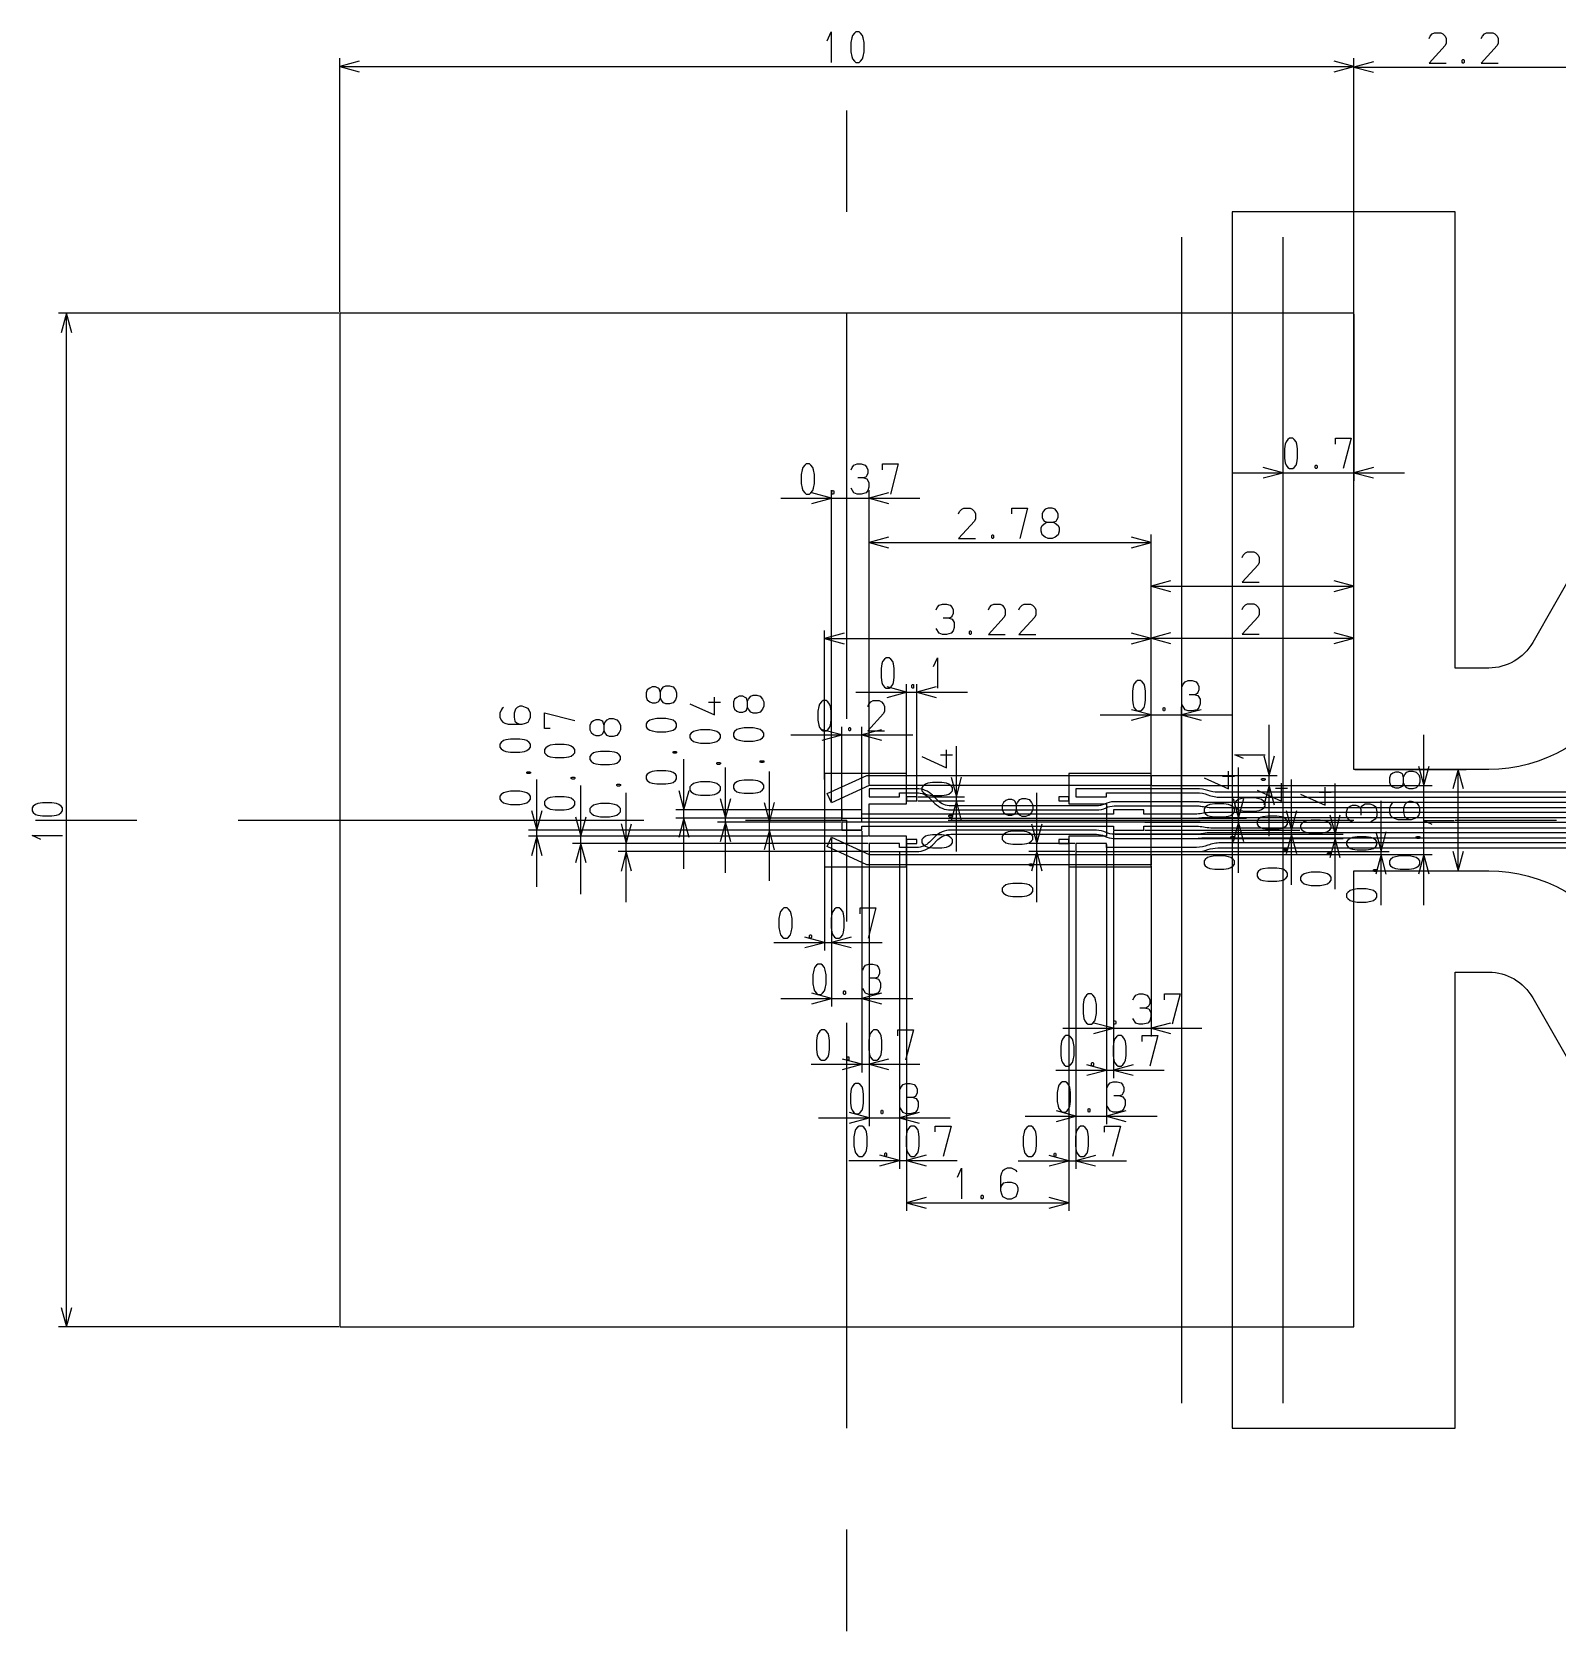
# Model space of a CAD drawing. Extents: x -8 to 21.6, y -8 to 7.8.
# Drawn here: x -8.03 to 7, y -8 to 7.77 of the extents above; entities that cross this region are included whole.
import ezdxf

# ---------------------------------------------------------------- set-up
doc = ezdxf.new("R2010")
doc.units = 0
for name, color, linetype in [('001COM_OUT', 7, 'CONTINUOUS'), ('005OUT_DIM', 7, 'CONTINUOUS'), ('007A_DIM', 7, 'CONTINUOUS'), ('010A_PT', 7, 'CONTINUOUS'), ('012A_SR', 7, 'CONTINUOUS'), ('014A_CL', 7, 'CONTINUOUS'), ('031B_STIF', 7, 'CONTINUOUS'), ('100DATUM_LINE', 7, 'CONTINUOUS')]:
    doc.layers.add(name, color=color, linetype=linetype)

msp = doc.modelspace()

# ---------------------------------------------------------------- linework, layer by layer
at = {"layer": '001COM_OUT'}
msp.add_lwpolyline([(-5, 5), (-5, -5), (5, -5), (5, -0.5), (6.33, -0.5, -0.269143), (7.632, -1.256), (8.2, -2.25), (17.9, -2.25, 0.414214), (18.2, -1.95), (18.2, 1.95, 0.414214), (17.9, 2.25), (8.2, 2.25), (7.632, 1.256, -0.269143), (6.33, 0.5), (5, 0.5), (5, 5), (-5, 5)], format="xyb", dxfattribs=at)
for points in [[(-0.192, 0.261), (0.198, 0.44), (3, 0.44), (3, 0.34), (0.22, 0.34), (-0.15, 0.17), (-0.192, 0.261)], [(-0.192, -0.261), (-0.15, -0.17), (0.22, -0.34), (3, -0.34), (3, -0.44), (0.198, -0.44), (-0.192, -0.261)]]:
    msp.add_lwpolyline(points, dxfattribs=at)
at = {"layer": '005OUT_DIM'}
for points in [[(-0.192, 7.689), (-0.153, 7.775), (-0.153, 7.475)], [(0.041, 7.67), (0.041, 7.58), (0.049, 7.533), (0.056, 7.51), (0.075, 7.487), (0.09, 7.475), (0.121, 7.475), (0.137, 7.487), (0.155, 7.51), (0.163, 7.533), (0.171, 7.58), (0.171, 7.67), (0.163, 7.716), (0.155, 7.74), (0.137, 7.763), (0.121, 7.775), (0.09, 7.775), (0.075, 7.763), (0.056, 7.74), (0.049, 7.716), (0.041, 7.67)], [(5.743, 7.71), (5.753, 7.733), (5.774, 7.757), (5.795, 7.768), (5.857, 7.768), (5.878, 7.757), (5.899, 7.733), (5.909, 7.71), (5.909, 7.663), (5.899, 7.64), (5.743, 7.468), (5.909, 7.468)], [(6.257, 7.71), (6.268, 7.733), (6.288, 7.757), (6.309, 7.768), (6.371, 7.768), (6.392, 7.757), (6.413, 7.733), (6.423, 7.71), (6.423, 7.663), (6.413, 7.64), (6.257, 7.468), (6.423, 7.468)], [(-5, 5.01), (-5, 7.515)], [(-4.807, 7.487), (-5, 7.435), (-4.807, 7.383)], [(-5, 7.435), (5, 7.435)], [(4.807, 7.383), (5, 7.435), (4.807, 7.487)], [(5, 5.01), (5, 7.515)], [(5, 0.51), (5, 7.508)], [(5.193, 7.48), (5, 7.428), (5.193, 7.377)], [(5, 7.428), (7.2, 7.428)], [(6.087, 7.476), (6.084, 7.468), (6.074, 7.468), (6.069, 7.476), (6.069, 7.496), (6.074, 7.503), (6.084, 7.503), (6.087, 7.496), (6.087, 7.476)], [(-5.01, 5), (-7.774, 5)], [(-7.642, 4.807), (-7.694, 5), (-7.746, 4.807)], [(-7.694, -5), (-7.694, 5)], [(-0.449, 3.41), (-0.449, 3.32), (-0.441, 3.273), (-0.433, 3.25), (-0.415, 3.227), (-0.399, 3.215), (-0.368, 3.215), (-0.353, 3.227), (-0.334, 3.25), (-0.327, 3.273), (-0.319, 3.32), (-0.319, 3.41), (-0.327, 3.456), (-0.334, 3.48), (-0.353, 3.503), (-0.368, 3.515), (-0.399, 3.515), (-0.415, 3.503), (-0.433, 3.48), (-0.441, 3.456), (-0.449, 3.41)], [(0.042, 3.456), (0.053, 3.48), (0.071, 3.503), (0.102, 3.515), (0.141, 3.515), (0.18, 3.503), (0.198, 3.48), (0.208, 3.456), (0.208, 3.421), (0.198, 3.398), (0.19, 3.386), (0.169, 3.375), (0.11, 3.375)], [(0.353, 3.456), (0.353, 3.515), (0.508, 3.515), (0.43, 3.215)], [(0.169, 3.375), (0.198, 3.367), (0.219, 3.332), (0.219, 3.285), (0.208, 3.25), (0.19, 3.227), (0.141, 3.215), (0.102, 3.215), (0.071, 3.227), (0.042, 3.273)], [(-0.65, 3.175), (0.72, 3.175)], [(-0.343, 3.123), (-0.15, 3.175), (-0.343, 3.227)], [(-0.15, 0.18), (-0.15, 3.255)], [(-0.128, 3.223), (-0.131, 3.215), (-0.141, 3.215), (-0.146, 3.223), (-0.146, 3.242), (-0.141, 3.25), (-0.131, 3.25), (-0.128, 3.242), (-0.128, 3.223)], [(0.22, 0.35), (0.22, 3.255)], [(0.413, 3.227), (0.22, 3.175), (0.413, 3.123)], [(1.103, 3.02), (1.113, 3.043), (1.134, 3.067), (1.155, 3.078), (1.217, 3.078), (1.238, 3.067), (1.259, 3.043), (1.269, 3.02), (1.269, 2.973), (1.259, 2.95), (1.103, 2.778), (1.269, 2.778)], [(1.628, 3.02), (1.628, 3.078), (1.783, 3.078), (1.705, 2.778)], [(2.026, 2.938), (2.065, 2.95), (2.073, 2.962), (2.083, 2.985), (2.083, 3.02), (2.073, 3.043), (2.055, 3.067), (2.026, 3.078), (1.985, 3.078), (1.956, 3.067), (1.938, 3.043), (1.928, 3.02), (1.928, 2.985), (1.938, 2.962), (1.946, 2.95), (1.977, 2.938), (2.034, 2.938), (2.055, 2.93), (2.083, 2.907), (2.094, 2.884), (2.094, 2.849), (2.083, 2.814), (2.055, 2.79), (2.026, 2.778), (1.985, 2.778), (1.956, 2.79), (1.928, 2.814), (1.917, 2.849), (1.917, 2.884), (1.928, 2.907), (1.956, 2.93), (1.977, 2.938)], [(0.22, 0.35), (0.22, 2.818)], [(0.413, 2.79), (0.22, 2.738), (0.413, 2.687)], [(0.22, 2.738), (3, 2.738)], [(1.447, 2.786), (1.444, 2.778), (1.434, 2.778), (1.429, 2.786), (1.429, 2.806), (1.434, 2.814), (1.444, 2.814), (1.447, 2.806), (1.447, 2.786)], [(2.807, 2.687), (3, 2.738), (2.807, 2.79)], [(3, 0.35), (3, 2.818)], [(3.9, 2.589), (3.91, 2.612), (3.931, 2.636), (3.952, 2.647), (4.014, 2.647), (4.035, 2.636), (4.056, 2.612), (4.066, 2.589), (4.066, 2.542), (4.056, 2.519), (3.9, 2.347), (4.066, 2.347)], [(3, 0.45), (3, 2.387)], [(5, 0.51), (5, 2.387)], [(3.193, 2.359), (3, 2.307), (3.193, 2.256)], [(3, 2.307), (5, 2.307)], [(4.807, 2.256), (5, 2.307), (4.807, 2.359)], [(4.165, -0.16), (4.165, 0.94)], [(3.911, 0.606), (3.825, 0.645), (4.125, 0.645)], [(4.113, 0.633), (4.165, 0.44), (4.217, 0.633)], [(5.01, 0.5), (6.108, 0.5)], [(6.08, 0.307), (6.028, 0.5), (5.976, 0.307)], [(6.028, -0.5), (6.028, 0.5)], [(3.01, 0.44), (4.245, 0.44)], [(3.01, 0.34), (4.245, 0.34)], [(4.117, 0.409), (4.125, 0.407), (4.125, 0.396), (4.117, 0.391), (4.098, 0.391), (4.09, 0.396), (4.09, 0.407), (4.098, 0.409), (4.117, 0.409)], [(4.217, 0.147), (4.165, 0.34), (4.113, 0.147)], [(-7.929, 0.041), (-7.839, 0.041), (-7.793, 0.049), (-7.769, 0.056), (-7.746, 0.075), (-7.734, 0.09), (-7.734, 0.121), (-7.746, 0.137), (-7.769, 0.155), (-7.793, 0.163), (-7.839, 0.171), (-7.929, 0.171), (-7.976, 0.163), (-7.999, 0.155), (-8.022, 0.137), (-8.034, 0.121), (-8.034, 0.09), (-8.022, 0.075), (-7.999, 0.056), (-7.976, 0.049), (-7.929, 0.041)], [(3.93, 0.089), (4.02, 0.089), (4.067, 0.096), (4.09, 0.104), (4.113, 0.122), (4.125, 0.138), (4.125, 0.169), (4.113, 0.185), (4.09, 0.203), (4.067, 0.211), (4.02, 0.219), (3.93, 0.219), (3.884, 0.211), (3.86, 0.203), (3.837, 0.185), (3.825, 0.169), (3.825, 0.138), (3.837, 0.122), (3.86, 0.104), (3.884, 0.096), (3.93, 0.089)], [(-7.948, -0.192), (-8.034, -0.153), (-7.734, -0.153)], [(5.774, -0.042), (5.688, -0.003), (5.988, -0.003)], [(5.976, -0.307), (6.028, -0.5), (6.08, -0.307)], [(5.01, -0.5), (6.108, -0.5)], [(-7.746, -4.807), (-7.694, -5), (-7.642, -4.807)], [(-5.01, -5), (-7.774, -5)]]:
    msp.add_lwpolyline(points, dxfattribs=at)
at = {"layer": '007A_DIM'}
for points in [[(4.3, 4.99), (4.3, 3.347)], [(5, 4.99), (5, 3.347)], [(4.316, 3.662), (4.316, 3.572), (4.324, 3.525), (4.332, 3.502), (4.35, 3.478), (4.366, 3.467), (4.397, 3.467), (4.412, 3.478), (4.431, 3.502), (4.438, 3.525), (4.446, 3.572), (4.446, 3.662), (4.438, 3.708), (4.431, 3.732), (4.412, 3.755), (4.397, 3.767), (4.366, 3.767), (4.35, 3.755), (4.332, 3.732), (4.324, 3.708), (4.316, 3.662)], [(4.818, 3.708), (4.818, 3.767), (4.973, 3.767), (4.895, 3.467)], [(4.107, 3.375), (4.3, 3.427), (4.107, 3.479)], [(4.637, 3.475), (4.634, 3.467), (4.624, 3.467), (4.619, 3.475), (4.619, 3.494), (4.624, 3.502), (4.634, 3.502), (4.637, 3.494), (4.637, 3.475)], [(5.193, 3.479), (5, 3.427), (5.193, 3.375)], [(3.8, 3.427), (5.5, 3.427)], [(0.883, 2.073), (0.893, 2.096), (0.911, 2.12), (0.943, 2.131), (0.982, 2.131), (1.021, 2.12), (1.039, 2.096), (1.049, 2.073), (1.049, 2.038), (1.039, 2.014), (1.031, 2.003), (1.01, 1.991), (0.95, 1.991)], [(1.397, 2.073), (1.408, 2.096), (1.428, 2.12), (1.449, 2.131), (1.511, 2.131), (1.532, 2.12), (1.553, 2.096), (1.563, 2.073), (1.563, 2.026), (1.553, 2.003), (1.397, 1.831), (1.563, 1.831)], [(1.697, 2.073), (1.708, 2.096), (1.728, 2.12), (1.749, 2.131), (1.811, 2.131), (1.832, 2.12), (1.853, 2.096), (1.863, 2.073), (1.863, 2.026), (1.853, 2.003), (1.697, 1.831), (1.863, 1.831)], [(3.9, 2.076), (3.91, 2.099), (3.931, 2.123), (3.952, 2.134), (4.014, 2.134), (4.035, 2.123), (4.056, 2.099), (4.066, 2.076), (4.066, 2.029), (4.056, 2.006), (3.9, 1.834), (4.066, 1.834)], [(1.01, 1.991), (1.039, 1.983), (1.059, 1.948), (1.059, 1.901), (1.049, 1.866), (1.031, 1.843), (0.982, 1.831), (0.943, 1.831), (0.911, 1.843), (0.883, 1.89)], [(-0.22, 0.4), (-0.22, 1.871)], [(-0.027, 1.843), (-0.22, 1.791), (-0.027, 1.739)], [(-0.22, 1.791), (3, 1.791)], [(1.227, 1.839), (1.224, 1.831), (1.214, 1.831), (1.209, 1.839), (1.209, 1.859), (1.214, 1.866), (1.224, 1.866), (1.227, 1.859), (1.227, 1.839)], [(2.807, 1.739), (3, 1.791), (2.807, 1.843)], [(3, 0.35), (3, 1.874)], [(3, 0.4), (3, 1.871)], [(3.193, 1.846), (3, 1.794), (3.193, 1.742)], [(3, 1.794), (5, 1.794)], [(4.807, 1.742), (5, 1.794), (4.807, 1.846)], [(5, 0.51), (5, 1.874)], [(0.339, 1.496), (0.339, 1.406), (0.346, 1.359), (0.354, 1.336), (0.372, 1.312), (0.388, 1.301), (0.419, 1.301), (0.435, 1.312), (0.453, 1.336), (0.461, 1.359), (0.469, 1.406), (0.469, 1.496), (0.461, 1.542), (0.453, 1.566), (0.435, 1.589), (0.419, 1.601), (0.388, 1.601), (0.372, 1.589), (0.354, 1.566), (0.346, 1.542), (0.339, 1.496)], [(0.856, 1.515), (0.895, 1.601), (0.895, 1.301)], [(-1.838, 1.257), (-1.85, 1.296), (-1.861, 1.303), (-1.885, 1.314), (-1.92, 1.314), (-1.943, 1.303), (-1.967, 1.285), (-1.978, 1.257), (-1.978, 1.215), (-1.967, 1.186), (-1.943, 1.168), (-1.92, 1.158), (-1.885, 1.158), (-1.861, 1.168), (-1.85, 1.176), (-1.838, 1.207), (-1.838, 1.264), (-1.83, 1.285), (-1.807, 1.314), (-1.784, 1.324), (-1.748, 1.324), (-1.713, 1.314), (-1.69, 1.285), (-1.678, 1.257), (-1.678, 1.215), (-1.69, 1.186), (-1.713, 1.158), (-1.748, 1.148), (-1.784, 1.148), (-1.807, 1.158), (-1.83, 1.186), (-1.838, 1.207)], [(0.397, 1.209), (0.59, 1.261), (0.397, 1.313)], [(0.59, 0.2), (0.59, 1.341)], [(0.659, 1.309), (0.657, 1.301), (0.646, 1.301), (0.641, 1.309), (0.641, 1.328), (0.646, 1.336), (0.657, 1.336), (0.659, 1.328), (0.659, 1.309)], [(0.69, 0.2), (0.69, 1.341)], [(0.883, 1.313), (0.69, 1.261), (0.883, 1.209)], [(2.816, 1.272), (2.816, 1.182), (2.824, 1.136), (2.832, 1.112), (2.85, 1.089), (2.866, 1.077), (2.897, 1.077), (2.912, 1.089), (2.931, 1.112), (2.938, 1.136), (2.946, 1.182), (2.946, 1.272), (2.938, 1.319), (2.931, 1.342), (2.912, 1.365), (2.897, 1.377), (2.866, 1.377), (2.85, 1.365), (2.832, 1.342), (2.824, 1.319), (2.816, 1.272)], [(3.307, 1.319), (3.318, 1.342), (3.336, 1.365), (3.367, 1.377), (3.406, 1.377), (3.445, 1.365), (3.463, 1.342), (3.473, 1.319), (3.473, 1.284), (3.463, 1.26), (3.455, 1.249), (3.434, 1.237), (3.375, 1.237)], [(-3.385, 1.112), (-3.397, 1.102), (-3.408, 1.084), (-3.42, 1.055), (-3.42, 1.014), (-3.408, 0.985), (-3.393, 0.967), (-3.373, 0.956), (-3.338, 0.946), (-3.202, 0.946), (-3.167, 0.956), (-3.143, 0.967), (-3.132, 0.985), (-3.12, 1.014), (-3.12, 1.055), (-3.132, 1.084), (-3.143, 1.102), (-3.167, 1.112), (-3.202, 1.123), (-3.225, 1.123), (-3.249, 1.112), (-3.268, 1.094), (-3.28, 1.055), (-3.28, 1.014), (-3.272, 0.975), (-3.249, 0.956), (-3.225, 0.946)], [(-1.546, 1.146), (-1.304, 1.037), (-1.304, 1.214)], [(-1.363, 1.164), (-1.246, 1.164)], [(-0.978, 1.165), (-0.989, 1.203), (-1.001, 1.211), (-1.025, 1.222), (-1.06, 1.222), (-1.083, 1.211), (-1.106, 1.193), (-1.118, 1.165), (-1.118, 1.123), (-1.106, 1.094), (-1.083, 1.076), (-1.06, 1.066), (-1.025, 1.066), (-1.001, 1.076), (-0.989, 1.084), (-0.978, 1.115), (-0.978, 1.172), (-0.97, 1.193), (-0.947, 1.222), (-0.923, 1.232), (-0.888, 1.232), (-0.853, 1.222), (-0.83, 1.193), (-0.818, 1.165), (-0.818, 1.123), (-0.83, 1.094), (-0.853, 1.066), (-0.888, 1.055), (-0.923, 1.055), (-0.947, 1.066), (-0.97, 1.094), (-0.978, 1.115)], [(-0.284, 1.074), (-0.284, 0.985), (-0.276, 0.938), (-0.268, 0.915), (-0.25, 0.891), (-0.234, 0.88), (-0.203, 0.88), (-0.188, 0.891), (-0.169, 0.915), (-0.162, 0.938), (-0.154, 0.985), (-0.154, 1.074), (-0.162, 1.121), (-0.169, 1.145), (-0.188, 1.168), (-0.203, 1.18), (-0.234, 1.18), (-0.25, 1.168), (-0.268, 1.145), (-0.276, 1.121), (-0.284, 1.074)], [(0.09, 1.261), (1.19, 1.261)], [(0.207, 1.121), (0.218, 1.145), (0.238, 1.168), (0.259, 1.18), (0.321, 1.18), (0.342, 1.168), (0.363, 1.145), (0.373, 1.121), (0.373, 1.074), (0.363, 1.051), (0.207, 0.88), (0.373, 0.88)], [(3, 0.4), (3, 1.117)], [(3.137, 1.085), (3.134, 1.077), (3.124, 1.077), (3.119, 1.085), (3.119, 1.104), (3.124, 1.112), (3.134, 1.112), (3.137, 1.104), (3.137, 1.085)], [(3.3, 0.01), (3.3, 1.117)], [(3.434, 1.237), (3.463, 1.229), (3.484, 1.194), (3.484, 1.147), (3.473, 1.112), (3.455, 1.089), (3.406, 1.077), (3.367, 1.077), (3.336, 1.089), (3.307, 1.136)], [(-2.923, 0.903), (-2.981, 0.903), (-2.981, 1.059), (-2.681, 0.981)], [(-2.392, 0.933), (-2.404, 0.972), (-2.415, 0.98), (-2.439, 0.99), (-2.474, 0.99), (-2.497, 0.98), (-2.521, 0.962), (-2.532, 0.933), (-2.532, 0.892), (-2.521, 0.863), (-2.497, 0.845), (-2.474, 0.834), (-2.439, 0.834), (-2.415, 0.845), (-2.404, 0.853), (-2.392, 0.884), (-2.392, 0.941), (-2.384, 0.962), (-2.361, 0.99), (-2.338, 1.001), (-2.302, 1.001), (-2.267, 0.99), (-2.244, 0.962), (-2.232, 0.933), (-2.232, 0.892), (-2.244, 0.863), (-2.267, 0.834), (-2.302, 0.824), (-2.338, 0.824), (-2.361, 0.834), (-2.384, 0.863), (-2.392, 0.884)], [(-1.873, 0.871), (-1.784, 0.871), (-1.737, 0.879), (-1.713, 0.886), (-1.69, 0.905), (-1.678, 0.92), (-1.678, 0.951), (-1.69, 0.967), (-1.713, 0.985), (-1.737, 0.993), (-1.784, 1.001), (-1.873, 1.001), (-1.92, 0.993), (-1.943, 0.985), (-1.967, 0.967), (-1.978, 0.951), (-1.978, 0.92), (-1.967, 0.905), (-1.943, 0.886), (-1.92, 0.879), (-1.873, 0.871)], [(2.5, 1.037), (3.8, 1.037)], [(2.807, 0.985), (3, 1.037), (2.807, 1.089)], [(3.493, 1.089), (3.3, 1.037), (3.493, 0.985)], [(-3.315, 0.669), (-3.225, 0.669), (-3.179, 0.677), (-3.155, 0.685), (-3.132, 0.703), (-3.12, 0.719), (-3.12, 0.75), (-3.132, 0.766), (-3.155, 0.784), (-3.179, 0.792), (-3.225, 0.799), (-3.315, 0.799), (-3.362, 0.792), (-3.385, 0.784), (-3.408, 0.766), (-3.42, 0.75), (-3.42, 0.719), (-3.408, 0.703), (-3.385, 0.685), (-3.362, 0.677), (-3.315, 0.669)], [(-1.441, 0.76), (-1.351, 0.76), (-1.304, 0.768), (-1.281, 0.776), (-1.258, 0.794), (-1.246, 0.81), (-1.246, 0.841), (-1.258, 0.857), (-1.281, 0.875), (-1.304, 0.882), (-1.351, 0.89), (-1.441, 0.89), (-1.487, 0.882), (-1.511, 0.875), (-1.534, 0.857), (-1.546, 0.841), (-1.546, 0.81), (-1.534, 0.794), (-1.511, 0.776), (-1.487, 0.768), (-1.441, 0.76)], [(-1.013, 0.779), (-0.923, 0.779), (-0.876, 0.787), (-0.853, 0.794), (-0.83, 0.813), (-0.818, 0.828), (-0.818, 0.859), (-0.83, 0.875), (-0.853, 0.893), (-0.876, 0.901), (-0.923, 0.909), (-1.013, 0.909), (-1.06, 0.901), (-1.083, 0.893), (-1.106, 0.875), (-1.118, 0.859), (-1.118, 0.828), (-1.106, 0.813), (-1.083, 0.794), (-1.06, 0.787), (-1.013, 0.779)], [(-0.55, 0.84), (0.65, 0.84)], [(-0.243, 0.788), (-0.05, 0.84), (-0.243, 0.891)], [(-0.05, -0.01), (-0.05, 0.92)], [(0.037, 0.887), (0.034, 0.88), (0.024, 0.88), (0.019, 0.887), (0.019, 0.907), (0.024, 0.915), (0.034, 0.915), (0.037, 0.907), (0.037, 0.887)], [(0.15, -0.01), (0.15, 0.92)], [(0.343, 0.891), (0.15, 0.84), (0.343, 0.788)], [(5.691, -0.84), (5.691, 0.84)], [(-2.876, 0.616), (-2.786, 0.616), (-2.74, 0.624), (-2.716, 0.631), (-2.693, 0.65), (-2.681, 0.665), (-2.681, 0.696), (-2.693, 0.712), (-2.716, 0.73), (-2.74, 0.738), (-2.786, 0.746), (-2.876, 0.746), (-2.923, 0.738), (-2.946, 0.73), (-2.969, 0.712), (-2.981, 0.696), (-2.981, 0.665), (-2.969, 0.65), (-2.946, 0.631), (-2.923, 0.624), (-2.876, 0.616)], [(-2.427, 0.547), (-2.338, 0.547), (-2.291, 0.555), (-2.267, 0.563), (-2.244, 0.581), (-2.232, 0.597), (-2.232, 0.628), (-2.244, 0.644), (-2.267, 0.662), (-2.291, 0.67), (-2.338, 0.677), (-2.427, 0.677), (-2.474, 0.67), (-2.497, 0.662), (-2.521, 0.644), (-2.532, 0.628), (-2.532, 0.597), (-2.521, 0.581), (-2.497, 0.563), (-2.474, 0.555), (-2.427, 0.547)], [(-1.686, 0.677), (-1.678, 0.675), (-1.678, 0.664), (-1.686, 0.659), (-1.706, 0.659), (-1.713, 0.664), (-1.713, 0.675), (-1.706, 0.677), (-1.686, 0.677)], [(0.741, 0.626), (0.983, 0.517), (0.983, 0.694)], [(0.924, 0.644), (1.041, 0.644)], [(1.081, -0.31), (1.081, 0.73)], [(-3.128, 0.476), (-3.12, 0.473), (-3.12, 0.463), (-3.128, 0.458), (-3.147, 0.458), (-3.155, 0.463), (-3.155, 0.473), (-3.147, 0.476), (-3.128, 0.476)], [(-1.873, 0.357), (-1.784, 0.357), (-1.737, 0.364), (-1.713, 0.372), (-1.69, 0.39), (-1.678, 0.406), (-1.678, 0.437), (-1.69, 0.453), (-1.713, 0.471), (-1.737, 0.479), (-1.784, 0.486), (-1.873, 0.486), (-1.92, 0.479), (-1.943, 0.471), (-1.967, 0.453), (-1.978, 0.437), (-1.978, 0.406), (-1.967, 0.39), (-1.943, 0.372), (-1.92, 0.364), (-1.873, 0.357)], [(-1.605, -0.48), (-1.605, 0.6)], [(-1.254, 0.567), (-1.246, 0.564), (-1.246, 0.554), (-1.254, 0.549), (-1.273, 0.549), (-1.281, 0.554), (-1.281, 0.564), (-1.273, 0.567), (-1.254, 0.567)], [(-1.195, -0.52), (-1.195, 0.52)], [(-0.826, 0.585), (-0.818, 0.583), (-0.818, 0.572), (-0.826, 0.567), (-0.845, 0.567), (-0.853, 0.572), (-0.853, 0.583), (-0.845, 0.585), (-0.826, 0.585)], [(-0.763, -0.6), (-0.763, 0.48)], [(3.523, 0.416), (3.764, 0.307), (3.764, 0.484)], [(3.863, -0.52), (3.863, 0.52)], [(5.491, 0.416), (5.48, 0.455), (5.468, 0.463), (5.445, 0.473), (5.41, 0.473), (5.386, 0.463), (5.363, 0.445), (5.351, 0.416), (5.351, 0.375), (5.363, 0.346), (5.386, 0.328), (5.41, 0.318), (5.445, 0.318), (5.468, 0.328), (5.48, 0.336), (5.491, 0.367), (5.491, 0.424), (5.499, 0.445), (5.523, 0.473), (5.546, 0.484), (5.581, 0.484), (5.616, 0.473), (5.64, 0.445), (5.651, 0.416), (5.651, 0.375), (5.64, 0.346), (5.616, 0.318), (5.581, 0.307), (5.546, 0.307), (5.523, 0.318), (5.499, 0.346), (5.491, 0.367)], [(5.639, 0.533), (5.691, 0.34), (5.743, 0.533)], [(-3.057, -0.66), (-3.057, 0.4)], [(-2.689, 0.422), (-2.681, 0.42), (-2.681, 0.409), (-2.689, 0.404), (-2.708, 0.404), (-2.716, 0.409), (-2.716, 0.42), (-2.708, 0.422), (-2.689, 0.422)], [(-2.623, -0.73), (-2.623, 0.34)], [(-2.24, 0.354), (-2.232, 0.351), (-2.232, 0.341), (-2.24, 0.336), (-2.26, 0.336), (-2.267, 0.341), (-2.267, 0.351), (-2.26, 0.354), (-2.24, 0.354)], [(-1.441, 0.246), (-1.351, 0.246), (-1.304, 0.254), (-1.281, 0.262), (-1.258, 0.28), (-1.246, 0.295), (-1.246, 0.327), (-1.258, 0.342), (-1.281, 0.36), (-1.304, 0.368), (-1.351, 0.376), (-1.441, 0.376), (-1.487, 0.368), (-1.511, 0.36), (-1.534, 0.342), (-1.546, 0.327), (-1.546, 0.295), (-1.534, 0.28), (-1.511, 0.262), (-1.487, 0.254), (-1.441, 0.246)], [(-1.013, 0.265), (-0.923, 0.265), (-0.876, 0.272), (-0.853, 0.28), (-0.83, 0.298), (-0.818, 0.314), (-0.818, 0.345), (-0.83, 0.361), (-0.853, 0.379), (-0.876, 0.387), (-0.923, 0.394), (-1.013, 0.394), (-1.06, 0.387), (-1.083, 0.379), (-1.106, 0.361), (-1.118, 0.345), (-1.118, 0.314), (-1.106, 0.298), (-1.083, 0.28), (-1.06, 0.272), (-1.013, 0.265)], [(0.846, 0.241), (0.936, 0.241), (0.983, 0.248), (1.006, 0.256), (1.029, 0.274), (1.041, 0.29), (1.041, 0.321), (1.029, 0.337), (1.006, 0.355), (0.983, 0.363), (0.936, 0.37), (0.846, 0.37), (0.799, 0.363), (0.776, 0.355), (0.753, 0.337), (0.741, 0.321), (0.741, 0.29), (0.753, 0.274), (0.776, 0.256), (0.799, 0.248), (0.846, 0.241)], [(1.029, 0.423), (1.081, 0.23), (1.133, 0.423)], [(3.01, 0.34), (5.771, 0.34)], [(3.706, 0.434), (3.823, 0.434)], [(4.046, 0.296), (4.287, 0.187), (4.287, 0.364)], [(4.386, -0.64), (4.386, 0.4)], [(4.475, 0.256), (4.716, 0.147), (4.716, 0.324)], [(4.815, -0.68), (4.815, 0.36)], [(-3.315, 0.155), (-3.225, 0.155), (-3.179, 0.163), (-3.155, 0.171), (-3.132, 0.189), (-3.12, 0.205), (-3.12, 0.236), (-3.132, 0.251), (-3.155, 0.269), (-3.179, 0.277), (-3.225, 0.285), (-3.315, 0.285), (-3.362, 0.277), (-3.385, 0.269), (-3.408, 0.251), (-3.42, 0.236), (-3.42, 0.205), (-3.408, 0.189), (-3.385, 0.171), (-3.362, 0.163), (-3.315, 0.155)], [(-2.876, 0.101), (-2.786, 0.101), (-2.74, 0.109), (-2.716, 0.117), (-2.693, 0.135), (-2.681, 0.151), (-2.681, 0.182), (-2.693, 0.198), (-2.716, 0.216), (-2.74, 0.224), (-2.786, 0.231), (-2.876, 0.231), (-2.923, 0.224), (-2.946, 0.216), (-2.969, 0.198), (-2.981, 0.182), (-2.981, 0.151), (-2.969, 0.135), (-2.946, 0.117), (-2.923, 0.109), (-2.876, 0.101)], [(-2.427, 0.033), (-2.338, 0.033), (-2.291, 0.041), (-2.267, 0.049), (-2.244, 0.067), (-2.232, 0.083), (-2.232, 0.114), (-2.244, 0.129), (-2.267, 0.147), (-2.291, 0.155), (-2.338, 0.163), (-2.427, 0.163), (-2.474, 0.155), (-2.497, 0.147), (-2.521, 0.129), (-2.532, 0.114), (-2.532, 0.083), (-2.521, 0.067), (-2.497, 0.049), (-2.474, 0.041), (-2.427, 0.033)], [(-2.174, -0.81), (-2.174, 0.27)], [(-1.657, 0.293), (-1.605, 0.1), (-1.553, 0.293)], [(-1.247, 0.213), (-1.195, 0.02), (-1.144, 0.213)], [(-0.815, 0.173), (-0.763, -0.02), (-0.711, 0.173)], [(0.7, 0.23), (1.161, 0.23)], [(0.7, 0.19), (1.161, 0.19)], [(1.133, -0.003), (1.081, 0.19), (1.029, -0.003)], [(1.674, 0.146), (1.662, 0.185), (1.651, 0.193), (1.627, 0.203), (1.592, 0.203), (1.569, 0.193), (1.546, 0.175), (1.534, 0.146), (1.534, 0.105), (1.546, 0.076), (1.569, 0.058), (1.592, 0.048), (1.627, 0.048), (1.651, 0.058), (1.662, 0.066), (1.674, 0.097), (1.674, 0.154), (1.682, 0.175), (1.705, 0.203), (1.729, 0.214), (1.764, 0.214), (1.799, 0.203), (1.822, 0.175), (1.834, 0.146), (1.834, 0.105), (1.822, 0.076), (1.799, 0.048), (1.764, 0.037), (1.729, 0.037), (1.705, 0.048), (1.682, 0.076), (1.674, 0.097)], [(1.874, -0.81), (1.874, 0.27)], [(3.628, 0.031), (3.718, 0.031), (3.764, 0.038), (3.788, 0.046), (3.811, 0.064), (3.823, 0.08), (3.823, 0.111), (3.811, 0.127), (3.788, 0.145), (3.764, 0.153), (3.718, 0.16), (3.628, 0.16), (3.581, 0.153), (3.558, 0.145), (3.535, 0.127), (3.523, 0.111), (3.523, 0.08), (3.535, 0.064), (3.558, 0.046), (3.581, 0.038), (3.628, 0.031)], [(3.811, 0.213), (3.863, 0.02), (3.915, 0.213)], [(4.229, 0.314), (4.346, 0.314)], [(4.658, 0.274), (4.775, 0.274)], [(5.068, 0.109), (5.076, 0.138), (5.111, 0.159), (5.158, 0.159), (5.193, 0.148), (5.216, 0.13), (5.228, 0.081), (5.228, 0.042), (5.216, 0.011), (5.169, -0.018)], [(5.268, -0.84), (5.268, 0.19)], [(5.386, 0.173), (5.375, 0.163), (5.363, 0.145), (5.351, 0.116), (5.351, 0.075), (5.363, 0.046), (5.378, 0.028), (5.398, 0.018), (5.433, 0.007), (5.569, 0.007), (5.604, 0.018), (5.628, 0.028), (5.64, 0.046), (5.651, 0.075), (5.651, 0.116), (5.64, 0.145), (5.628, 0.163), (5.604, 0.173), (5.569, 0.184), (5.546, 0.184), (5.523, 0.173), (5.503, 0.155), (5.491, 0.116), (5.491, 0.075), (5.499, 0.036), (5.523, 0.018), (5.546, 0.007)], [(-3.108, 0.093), (-3.057, -0.1), (-3.005, 0.093)], [(-2.674, 0.033), (-2.623, -0.16), (-2.571, 0.033)], [(-0.06, 0.1), (-1.685, 0.1)], [(-0.06, 0.02), (-1.685, 0.02)], [(-1.553, -0.173), (-1.605, 0.02), (-1.657, -0.173)], [(-0.06, 0.02), (-1.275, 0.02)], [(1.033, 0.047), (1.041, 0.044), (1.041, 0.034), (1.033, 0.029), (1.014, 0.029), (1.006, 0.034), (1.006, 0.044), (1.014, 0.047), (1.033, 0.047)], [(2.94, 0.02), (3.943, 0.02)], [(4.151, -0.089), (4.241, -0.089), (4.287, -0.082), (4.311, -0.074), (4.334, -0.056), (4.346, -0.04), (4.346, -0.009), (4.334, 0.007), (4.311, 0.025), (4.287, 0.033), (4.241, 0.04), (4.151, 0.04), (4.104, 0.033), (4.081, 0.025), (4.058, 0.007), (4.046, -0.009), (4.046, -0.04), (4.058, -0.056), (4.081, -0.074), (4.104, -0.082), (4.151, -0.089)], [(4.334, 0.093), (4.386, -0.1), (4.438, 0.093)], [(4.58, -0.129), (4.669, -0.129), (4.716, -0.122), (4.739, -0.114), (4.763, -0.096), (4.775, -0.08), (4.775, -0.049), (4.763, -0.033), (4.739, -0.015), (4.716, -0.007), (4.669, 0), (4.58, 0), (4.533, -0.007), (4.51, -0.015), (4.486, -0.033), (4.475, -0.049), (4.475, -0.08), (4.486, -0.096), (4.51, -0.114), (4.533, -0.122), (4.58, -0.129)], [(4.763, 0.053), (4.815, -0.14), (4.866, 0.053)], [(4.986, -0.018), (4.963, -0.007), (4.94, 0.011), (4.928, 0.042), (4.928, 0.081), (4.94, 0.12), (4.963, 0.138), (4.986, 0.148), (5.021, 0.148), (5.045, 0.138), (5.056, 0.13), (5.068, 0.109), (5.068, 0.05)], [(0.14, -0.1), (-3.137, -0.1)], [(-2.226, -0.037), (-2.174, -0.23), (-2.122, -0.037)], [(-0.06, -0.02), (-1.275, -0.02)], [(-1.144, -0.213), (-1.195, -0.02), (-1.247, -0.213)], [(-0.06, -0.02), (-0.843, -0.02)], [(-0.06, -0.1), (-0.843, -0.1)], [(-0.711, -0.293), (-0.763, -0.1), (-0.815, -0.293)], [(0.15, -0.11), (0.15, -1.84)], [(0.15, -0.11), (0.15, -2.489)], [(0.846, -0.274), (0.936, -0.274), (0.983, -0.266), (1.006, -0.258), (1.029, -0.24), (1.041, -0.224), (1.041, -0.193), (1.029, -0.178), (1.006, -0.159), (0.983, -0.152), (0.936, -0.144), (0.846, -0.144), (0.799, -0.152), (0.776, -0.159), (0.753, -0.178), (0.741, -0.193), (0.741, -0.224), (0.753, -0.24), (0.776, -0.258), (0.799, -0.266), (0.846, -0.274)], [(1.639, -0.239), (1.729, -0.239), (1.775, -0.232), (1.799, -0.224), (1.822, -0.206), (1.834, -0.19), (1.834, -0.159), (1.822, -0.143), (1.799, -0.125), (1.775, -0.117), (1.729, -0.11), (1.639, -0.11), (1.592, -0.117), (1.569, -0.125), (1.546, -0.143), (1.534, -0.159), (1.534, -0.19), (1.546, -0.206), (1.569, -0.224), (1.592, -0.232), (1.639, -0.239)], [(1.822, -0.037), (1.874, -0.23), (1.926, -0.037)], [(2.63, -0.11), (2.63, -2.546)], [(2.63, -0.11), (2.63, -2.134)], [(2.646, -0.14), (4.895, -0.14)], [(2.94, -0.02), (3.943, -0.02)], [(2.94, -0.1), (4.466, -0.1)], [(3.463, -0.14), (4.466, -0.14)], [(3.915, -0.213), (3.863, -0.02), (3.811, -0.213)], [(4.438, -0.333), (4.386, -0.14), (4.334, -0.333)], [(5.216, -0.117), (5.268, -0.31), (5.32, -0.117)], [(0.21, -0.16), (-3.137, -0.16)], [(-3.005, -0.353), (-3.057, -0.16), (-3.108, -0.353)], [(0.21, -0.16), (-2.703, -0.16)], [(0.21, -0.23), (-2.703, -0.23)], [(-2.571, -0.423), (-2.623, -0.23), (-2.674, -0.423)], [(0.21, -0.23), (-2.254, -0.23)], [(0.21, -0.31), (-2.254, -0.31)], [(-2.122, -0.503), (-2.174, -0.31), (-2.226, -0.503)], [(-0.15, -0.18), (-0.15, -1.286)], [(-0.15, -0.18), (-0.15, -1.84)], [(0.22, -0.24), (0.22, -2.489)], [(0.59, -0.24), (0.59, -3.439)], [(0.59, -0.24), (0.59, -3.855)], [(2.25, -0.23), (1.794, -0.23)], [(2.25, -0.31), (1.794, -0.31)], [(1.926, -0.503), (1.874, -0.31), (1.822, -0.503)], [(2.19, -0.24), (2.19, -3.855)], [(2.19, -0.24), (2.19, -3.44)], [(2.56, -0.24), (2.56, -2.546)], [(2.646, -0.18), (4.895, -0.18)], [(3.46, -0.31), (5.348, -0.31)], [(3.815, -0.163), (3.823, -0.166), (3.823, -0.176), (3.815, -0.181), (3.796, -0.181), (3.788, -0.176), (3.788, -0.166), (3.796, -0.163), (3.815, -0.163)], [(4.338, -0.283), (4.346, -0.286), (4.346, -0.296), (4.338, -0.301), (4.319, -0.301), (4.311, -0.296), (4.311, -0.286), (4.319, -0.283), (4.338, -0.283)], [(4.866, -0.373), (4.815, -0.18), (4.763, -0.373)], [(5.033, -0.294), (5.123, -0.294), (5.169, -0.287), (5.193, -0.279), (5.216, -0.261), (5.228, -0.245), (5.228, -0.214), (5.216, -0.198), (5.193, -0.18), (5.169, -0.172), (5.123, -0.165), (5.033, -0.165), (4.986, -0.172), (4.963, -0.18), (4.94, -0.198), (4.928, -0.214), (4.928, -0.245), (4.94, -0.261), (4.963, -0.279), (4.986, -0.287), (5.033, -0.294)], [(5.643, -0.163), (5.651, -0.166), (5.651, -0.176), (5.643, -0.181), (5.624, -0.181), (5.616, -0.176), (5.616, -0.166), (5.624, -0.163), (5.643, -0.163)], [(-0.22, -0.4), (-0.22, -1.286)], [(0.22, -0.32), (0.22, -3.018)], [(0.52, -0.32), (0.52, -3.018)], [(0.52, -0.32), (0.52, -3.439)], [(1.826, -0.433), (1.834, -0.436), (1.834, -0.446), (1.826, -0.451), (1.807, -0.451), (1.799, -0.446), (1.799, -0.436), (1.807, -0.433), (1.826, -0.433)], [(2.26, -0.32), (2.26, -3.44)], [(2.26, -0.32), (2.26, -3.001)], [(2.56, -0.32), (2.56, -3.001)], [(3, -0.45), (3, -2.134)], [(3.01, -0.34), (5.348, -0.34)], [(3.01, -0.34), (5.771, -0.34)], [(3.628, -0.484), (3.718, -0.484), (3.764, -0.476), (3.788, -0.468), (3.811, -0.45), (3.823, -0.434), (3.823, -0.403), (3.811, -0.388), (3.788, -0.369), (3.764, -0.362), (3.718, -0.354), (3.628, -0.354), (3.581, -0.362), (3.558, -0.369), (3.535, -0.388), (3.523, -0.403), (3.523, -0.434), (3.535, -0.45), (3.558, -0.468), (3.581, -0.476), (3.628, -0.484)], [(4.767, -0.323), (4.775, -0.326), (4.775, -0.336), (4.767, -0.341), (4.747, -0.341), (4.739, -0.336), (4.739, -0.326), (4.747, -0.323), (4.767, -0.323)], [(5.32, -0.533), (5.268, -0.34), (5.216, -0.533)], [(5.456, -0.484), (5.546, -0.484), (5.593, -0.476), (5.616, -0.468), (5.64, -0.45), (5.651, -0.434), (5.651, -0.403), (5.64, -0.388), (5.616, -0.369), (5.593, -0.362), (5.546, -0.354), (5.456, -0.354), (5.41, -0.362), (5.386, -0.369), (5.363, -0.388), (5.351, -0.403), (5.351, -0.434), (5.363, -0.45), (5.386, -0.468), (5.41, -0.476), (5.456, -0.484)], [(5.743, -0.533), (5.691, -0.34), (5.639, -0.533)], [(1.639, -0.754), (1.729, -0.754), (1.775, -0.746), (1.799, -0.738), (1.822, -0.72), (1.834, -0.704), (1.834, -0.673), (1.822, -0.658), (1.799, -0.639), (1.775, -0.632), (1.729, -0.624), (1.639, -0.624), (1.592, -0.632), (1.569, -0.639), (1.546, -0.658), (1.534, -0.673), (1.534, -0.704), (1.546, -0.72), (1.569, -0.738), (1.592, -0.746), (1.639, -0.754)], [(4.151, -0.604), (4.241, -0.604), (4.287, -0.596), (4.311, -0.588), (4.334, -0.57), (4.346, -0.554), (4.346, -0.523), (4.334, -0.508), (4.311, -0.489), (4.287, -0.482), (4.241, -0.474), (4.151, -0.474), (4.104, -0.482), (4.081, -0.489), (4.058, -0.508), (4.046, -0.523), (4.046, -0.554), (4.058, -0.57), (4.081, -0.588), (4.104, -0.596), (4.151, -0.604)], [(4.58, -0.644), (4.669, -0.644), (4.716, -0.636), (4.739, -0.628), (4.763, -0.61), (4.775, -0.594), (4.775, -0.563), (4.763, -0.548), (4.739, -0.529), (4.716, -0.522), (4.669, -0.514), (4.58, -0.514), (4.533, -0.522), (4.51, -0.529), (4.486, -0.548), (4.475, -0.563), (4.475, -0.594), (4.486, -0.61), (4.51, -0.628), (4.533, -0.636), (4.58, -0.644)], [(5.22, -0.488), (5.228, -0.491), (5.228, -0.501), (5.22, -0.506), (5.201, -0.506), (5.193, -0.501), (5.193, -0.491), (5.201, -0.488), (5.22, -0.488)], [(5.033, -0.809), (5.123, -0.809), (5.169, -0.801), (5.193, -0.793), (5.216, -0.775), (5.228, -0.759), (5.228, -0.728), (5.216, -0.713), (5.193, -0.694), (5.169, -0.687), (5.123, -0.679), (5.033, -0.679), (4.986, -0.687), (4.963, -0.694), (4.94, -0.713), (4.928, -0.728), (4.928, -0.759), (4.94, -0.775), (4.963, -0.793), (4.986, -0.801), (5.033, -0.809)], [(-0.669, -0.971), (-0.669, -1.061), (-0.661, -1.107), (-0.653, -1.131), (-0.635, -1.154), (-0.619, -1.166), (-0.588, -1.166), (-0.573, -1.154), (-0.554, -1.131), (-0.547, -1.107), (-0.539, -1.061), (-0.539, -0.971), (-0.547, -0.924), (-0.554, -0.901), (-0.573, -0.878), (-0.588, -0.866), (-0.619, -0.866), (-0.635, -0.878), (-0.653, -0.901), (-0.661, -0.924), (-0.669, -0.971)], [(-0.154, -0.971), (-0.154, -1.061), (-0.147, -1.107), (-0.139, -1.131), (-0.121, -1.154), (-0.105, -1.166), (-0.074, -1.166), (-0.058, -1.154), (-0.04, -1.131), (-0.032, -1.107), (-0.025, -1.061), (-0.025, -0.971), (-0.032, -0.924), (-0.04, -0.901), (-0.058, -0.878), (-0.074, -0.866), (-0.105, -0.866), (-0.121, -0.878), (-0.139, -0.901), (-0.147, -0.924), (-0.154, -0.971)], [(0.133, -0.924), (0.133, -0.866), (0.288, -0.866), (0.21, -1.166)], [(-0.72, -1.206), (0.35, -1.206)], [(-0.413, -1.258), (-0.22, -1.206), (-0.413, -1.154)], [(-0.348, -1.158), (-0.351, -1.166), (-0.361, -1.166), (-0.366, -1.158), (-0.366, -1.139), (-0.361, -1.131), (-0.351, -1.131), (-0.348, -1.139), (-0.348, -1.158)], [(0.043, -1.154), (-0.15, -1.206), (0.043, -1.258)], [(-0.334, -1.526), (-0.334, -1.615), (-0.326, -1.662), (-0.318, -1.685), (-0.3, -1.709), (-0.284, -1.72), (-0.253, -1.72), (-0.238, -1.709), (-0.219, -1.685), (-0.212, -1.662), (-0.204, -1.615), (-0.204, -1.526), (-0.212, -1.479), (-0.219, -1.455), (-0.238, -1.432), (-0.253, -1.42), (-0.284, -1.42), (-0.3, -1.432), (-0.318, -1.455), (-0.326, -1.479), (-0.334, -1.526)], [(0.157, -1.479), (0.168, -1.455), (0.186, -1.432), (0.217, -1.42), (0.256, -1.42), (0.295, -1.432), (0.313, -1.455), (0.323, -1.479), (0.323, -1.514), (0.313, -1.537), (0.305, -1.549), (0.284, -1.561), (0.225, -1.561)], [(0.284, -1.561), (0.313, -1.568), (0.334, -1.604), (0.334, -1.65), (0.323, -1.685), (0.305, -1.709), (0.256, -1.72), (0.217, -1.72), (0.186, -1.709), (0.157, -1.662)], [(-0.343, -1.812), (-0.15, -1.76), (-0.343, -1.709)], [(-0.013, -1.713), (-0.016, -1.72), (-0.026, -1.72), (-0.031, -1.713), (-0.031, -1.693), (-0.026, -1.685), (-0.016, -1.685), (-0.013, -1.693), (-0.013, -1.713)], [(0.343, -1.709), (0.15, -1.76), (0.343, -1.812)], [(2.331, -1.819), (2.331, -1.909), (2.339, -1.956), (2.347, -1.979), (2.365, -2.003), (2.381, -2.014), (2.412, -2.014), (2.427, -2.003), (2.446, -1.979), (2.453, -1.956), (2.461, -1.909), (2.461, -1.819), (2.453, -1.773), (2.446, -1.749), (2.427, -1.726), (2.412, -1.714), (2.381, -1.714), (2.365, -1.726), (2.347, -1.749), (2.339, -1.773), (2.331, -1.819)], [(2.822, -1.773), (2.833, -1.749), (2.851, -1.726), (2.882, -1.714), (2.921, -1.714), (2.96, -1.726), (2.978, -1.749), (2.988, -1.773), (2.988, -1.808), (2.978, -1.831), (2.97, -1.843), (2.949, -1.854), (2.89, -1.854)], [(3.133, -1.773), (3.133, -1.714), (3.288, -1.714), (3.21, -2.014)], [(-0.65, -1.76), (0.65, -1.76)], [(2.949, -1.854), (2.978, -1.862), (2.999, -1.897), (2.999, -1.944), (2.988, -1.979), (2.97, -2.003), (2.921, -2.014), (2.882, -2.014), (2.851, -2.003), (2.822, -1.956)], [(2.437, -2.106), (2.63, -2.054), (2.437, -2.002)], [(2.652, -2.006), (2.649, -2.014), (2.639, -2.014), (2.634, -2.006), (2.634, -1.987), (2.639, -1.979), (2.649, -1.979), (2.652, -1.987), (2.652, -2.006)], [(3.193, -2.002), (3, -2.054), (3.193, -2.106)], [(-0.299, -2.175), (-0.299, -2.264), (-0.291, -2.311), (-0.283, -2.334), (-0.265, -2.358), (-0.249, -2.369), (-0.218, -2.369), (-0.203, -2.358), (-0.184, -2.334), (-0.177, -2.311), (-0.169, -2.264), (-0.169, -2.175), (-0.177, -2.128), (-0.184, -2.105), (-0.203, -2.081), (-0.218, -2.069), (-0.249, -2.069), (-0.265, -2.081), (-0.283, -2.105), (-0.291, -2.128), (-0.299, -2.175)], [(0.216, -2.175), (0.216, -2.264), (0.223, -2.311), (0.231, -2.334), (0.249, -2.358), (0.265, -2.369), (0.296, -2.369), (0.312, -2.358), (0.33, -2.334), (0.338, -2.311), (0.345, -2.264), (0.345, -2.175), (0.338, -2.128), (0.33, -2.105), (0.312, -2.081), (0.296, -2.069), (0.265, -2.069), (0.249, -2.081), (0.231, -2.105), (0.223, -2.128), (0.216, -2.175)], [(0.503, -2.128), (0.503, -2.069), (0.658, -2.069), (0.58, -2.369)], [(2.111, -2.232), (2.111, -2.321), (2.119, -2.368), (2.127, -2.391), (2.145, -2.415), (2.161, -2.426), (2.192, -2.426), (2.207, -2.415), (2.226, -2.391), (2.233, -2.368), (2.241, -2.321), (2.241, -2.232), (2.233, -2.185), (2.226, -2.162), (2.207, -2.138), (2.192, -2.126), (2.161, -2.126), (2.145, -2.138), (2.127, -2.162), (2.119, -2.185), (2.111, -2.232)], [(2.13, -2.054), (3.5, -2.054)], [(2.626, -2.232), (2.626, -2.321), (2.633, -2.368), (2.641, -2.391), (2.659, -2.415), (2.675, -2.426), (2.706, -2.426), (2.722, -2.415), (2.74, -2.391), (2.748, -2.368), (2.755, -2.321), (2.755, -2.232), (2.748, -2.185), (2.74, -2.162), (2.722, -2.138), (2.706, -2.126), (2.675, -2.126), (2.659, -2.138), (2.641, -2.162), (2.633, -2.185), (2.626, -2.232)], [(2.913, -2.185), (2.913, -2.126), (3.068, -2.126), (2.99, -2.426)], [(-0.043, -2.461), (0.15, -2.409), (-0.043, -2.358)], [(0.022, -2.362), (0.019, -2.369), (0.009, -2.369), (0.004, -2.362), (0.004, -2.342), (0.009, -2.334), (0.019, -2.334), (0.022, -2.342), (0.022, -2.362)], [(0.413, -2.358), (0.22, -2.409), (0.413, -2.461)], [(-0.35, -2.409), (0.72, -2.409)], [(2.06, -2.466), (3.13, -2.466)], [(2.367, -2.518), (2.56, -2.466), (2.367, -2.415)], [(2.432, -2.419), (2.429, -2.426), (2.419, -2.426), (2.414, -2.419), (2.414, -2.399), (2.419, -2.391), (2.429, -2.391), (2.432, -2.399), (2.432, -2.419)], [(2.823, -2.415), (2.63, -2.466), (2.823, -2.518)], [(0.036, -2.703), (0.036, -2.793), (0.044, -2.84), (0.052, -2.863), (0.07, -2.886), (0.086, -2.898), (0.117, -2.898), (0.132, -2.886), (0.151, -2.863), (0.158, -2.84), (0.166, -2.793), (0.166, -2.703), (0.158, -2.656), (0.151, -2.633), (0.132, -2.61), (0.117, -2.598), (0.086, -2.598), (0.07, -2.61), (0.052, -2.633), (0.044, -2.656), (0.036, -2.703)], [(0.527, -2.656), (0.538, -2.633), (0.556, -2.61), (0.587, -2.598), (0.626, -2.598), (0.665, -2.61), (0.683, -2.633), (0.693, -2.656), (0.693, -2.691), (0.683, -2.715), (0.675, -2.727), (0.654, -2.738), (0.595, -2.738)], [(2.076, -2.686), (2.076, -2.775), (2.084, -2.822), (2.092, -2.846), (2.11, -2.869), (2.126, -2.881), (2.157, -2.881), (2.172, -2.869), (2.191, -2.846), (2.198, -2.822), (2.206, -2.775), (2.206, -2.686), (2.198, -2.639), (2.191, -2.616), (2.172, -2.592), (2.157, -2.581), (2.126, -2.581), (2.11, -2.592), (2.092, -2.616), (2.084, -2.639), (2.076, -2.686)], [(2.567, -2.639), (2.578, -2.616), (2.596, -2.592), (2.627, -2.581), (2.666, -2.581), (2.705, -2.592), (2.723, -2.616), (2.733, -2.639), (2.733, -2.674), (2.723, -2.698), (2.715, -2.709), (2.694, -2.721), (2.635, -2.721)], [(0.654, -2.738), (0.683, -2.746), (0.704, -2.781), (0.704, -2.828), (0.693, -2.863), (0.675, -2.886), (0.626, -2.898), (0.587, -2.898), (0.556, -2.886), (0.527, -2.84)], [(2.694, -2.721), (2.723, -2.729), (2.744, -2.764), (2.744, -2.811), (2.733, -2.846), (2.715, -2.869), (2.666, -2.881), (2.627, -2.881), (2.596, -2.869), (2.567, -2.822)], [(-0.28, -2.938), (1.02, -2.938)], [(0.027, -2.99), (0.22, -2.938), (0.027, -2.886)], [(0.357, -2.89), (0.354, -2.898), (0.344, -2.898), (0.339, -2.89), (0.339, -2.871), (0.344, -2.863), (0.354, -2.863), (0.357, -2.871), (0.357, -2.89)], [(0.713, -2.886), (0.52, -2.938), (0.713, -2.99)], [(1.76, -2.921), (3.06, -2.921)], [(2.067, -2.972), (2.26, -2.921), (2.067, -2.869)], [(2.397, -2.873), (2.394, -2.881), (2.384, -2.881), (2.379, -2.873), (2.379, -2.853), (2.384, -2.846), (2.394, -2.846), (2.397, -2.853), (2.397, -2.873)], [(2.753, -2.869), (2.56, -2.921), (2.753, -2.972)], [(0.071, -3.124), (0.071, -3.214), (0.079, -3.26), (0.087, -3.284), (0.105, -3.307), (0.121, -3.319), (0.152, -3.319), (0.167, -3.307), (0.186, -3.284), (0.193, -3.26), (0.201, -3.214), (0.201, -3.124), (0.193, -3.077), (0.186, -3.054), (0.167, -3.031), (0.152, -3.019), (0.121, -3.019), (0.105, -3.031), (0.087, -3.054), (0.079, -3.077), (0.071, -3.124)], [(0.586, -3.124), (0.586, -3.214), (0.593, -3.26), (0.601, -3.284), (0.619, -3.307), (0.635, -3.319), (0.666, -3.319), (0.682, -3.307), (0.7, -3.284), (0.708, -3.26), (0.715, -3.214), (0.715, -3.124), (0.708, -3.077), (0.7, -3.054), (0.682, -3.031), (0.666, -3.019), (0.635, -3.019), (0.619, -3.031), (0.601, -3.054), (0.593, -3.077), (0.586, -3.124)], [(0.873, -3.077), (0.873, -3.019), (1.028, -3.019), (0.95, -3.319)], [(1.741, -3.126), (1.741, -3.215), (1.749, -3.262), (1.757, -3.285), (1.775, -3.309), (1.791, -3.32), (1.822, -3.32), (1.837, -3.309), (1.856, -3.285), (1.863, -3.262), (1.871, -3.215), (1.871, -3.126), (1.863, -3.079), (1.856, -3.055), (1.837, -3.032), (1.822, -3.02), (1.791, -3.02), (1.775, -3.032), (1.757, -3.055), (1.749, -3.079), (1.741, -3.126)], [(2.256, -3.126), (2.256, -3.215), (2.263, -3.262), (2.271, -3.285), (2.289, -3.309), (2.305, -3.32), (2.336, -3.32), (2.352, -3.309), (2.37, -3.285), (2.378, -3.262), (2.385, -3.215), (2.385, -3.126), (2.378, -3.079), (2.37, -3.055), (2.352, -3.032), (2.336, -3.02), (2.305, -3.02), (2.289, -3.032), (2.271, -3.055), (2.263, -3.079), (2.256, -3.126)], [(2.543, -3.079), (2.543, -3.02), (2.698, -3.02), (2.62, -3.32)], [(0.327, -3.411), (0.52, -3.359), (0.327, -3.307)], [(0.392, -3.311), (0.389, -3.319), (0.379, -3.319), (0.374, -3.311), (0.374, -3.292), (0.379, -3.284), (0.389, -3.284), (0.392, -3.292), (0.392, -3.311)], [(0.783, -3.307), (0.59, -3.359), (0.783, -3.411)], [(1.997, -3.412), (2.19, -3.36), (1.997, -3.309)], [(2.062, -3.313), (2.059, -3.32), (2.049, -3.32), (2.044, -3.313), (2.044, -3.293), (2.049, -3.285), (2.059, -3.285), (2.062, -3.293), (2.062, -3.313)], [(2.453, -3.309), (2.26, -3.36), (2.453, -3.412)], [(0.02, -3.359), (1.09, -3.359)], [(1.091, -3.521), (1.13, -3.435), (1.13, -3.735)], [(1.681, -3.47), (1.671, -3.458), (1.652, -3.447), (1.624, -3.435), (1.582, -3.435), (1.554, -3.447), (1.535, -3.462), (1.525, -3.482), (1.515, -3.517), (1.515, -3.653), (1.525, -3.688), (1.535, -3.712), (1.554, -3.723), (1.582, -3.735), (1.624, -3.735), (1.652, -3.723), (1.671, -3.712), (1.681, -3.688), (1.691, -3.653), (1.691, -3.63), (1.681, -3.606), (1.663, -3.587), (1.624, -3.575), (1.582, -3.575), (1.543, -3.583), (1.525, -3.606), (1.515, -3.63)], [(1.69, -3.36), (2.76, -3.36)], [(0.783, -3.723), (0.59, -3.775), (0.783, -3.827)], [(0.59, -3.775), (2.19, -3.775)], [(1.345, -3.727), (1.342, -3.735), (1.332, -3.735), (1.326, -3.727), (1.326, -3.708), (1.332, -3.7), (1.342, -3.7), (1.345, -3.708), (1.345, -3.727)], [(1.997, -3.827), (2.19, -3.775), (1.997, -3.723)]]:
    msp.add_lwpolyline(points, dxfattribs=at)
at = {"layer": '010A_PT'}
for points in [[(0.22, 0.31), (0.22, 0.23), (0.52, 0.23), (0.52, 0.27), (0.69, 0.27, 0.000009), (0.69, 0.27, -0.198924), (0.817, 0.217, 0.000002), (0.817, 0.217), (0.87, 0.164, 0.198912), (1.026, 0.1), (2.461, 0.1, 0.00001), (2.461, 0.1, 0.113227), (2.557, 0.122, -0.113234), (2.636, 0.14), (3.453, 0.14, 0.000019), (3.453, 0.14, -0.030979), (3.49, 0.138, 0.006876), (3.49, 0.138, 0.001171), (3.492, 0.137, -0.021572), (3.517, 0.133, 0.054379), (3.591, 0.125, 0.025031), (3.593, 0.125), (10.62, 0.125, 0.000006)], [(9.865, 0.175), (3.591, 0.175, 0.022372), (3.588, 0.175), (3.533, 0.175, 0.000031), (3.533, 0.175, -0.030108), (3.497, 0.177, 0.032609), (3.453, 0.18), (2.636, 0.18, 0.113234), (2.54, 0.158, 0.000003), (2.54, 0.158, -0.113227), (2.461, 0.14), (1.026, 0.14, -0.198912), (0.898, 0.193), (0.846, 0.246, 0.198924), (0.69, 0.31), (0.22, 0.31)], [(2.26, 0.31), (2.26, 0.23), (2.56, 0.23), (2.56, 0.27), (3.45, 0.27, 0.000006), (3.45, 0.27, -0.094637), (3.561, 0.249, 0.094646), (3.686, 0.225), (9.727, 0.225, 0)], [(9.611, 0.275), (3.659, 0.275, -0.083317), (3.561, 0.291, 0.001597), (3.561, 0.291, 0.083215), (3.45, 0.31), (2.26, 0.31)], [(-0.05, 0.1), (-0.05, 0.02), (3.453, 0.02, 0.030906), (3.495, 0.023, 0.003697), (3.495, 0.023, -0.031122), (3.532, 0.025), (3.59, 0.025, 0.025016), (3.592, 0.025), (10.368, 0.025, -0.113604)], [(10.482, 0.075), (3.59, 0.075, 0.02326), (3.588, 0.075, 0.052484), (3.517, 0.067, -0.054192), (3.453, 0.06, 0.000017), (3.453, 0.06), (2.93, 0.06), (2.93, 0.1), (2.63, 0.1), (2.63, 0.06), (0.15, 0.06), (0.15, 0.1), (-0.05, 0.1)], [(-0.05, -0.02), (-0.05, -0.1), (0.15, -0.1), (0.15, -0.06), (2.63, -0.06), (2.63, -0.1), (2.93, -0.1), (2.93, -0.06), (3.453, -0.06, 0.000017), (3.453, -0.06, -0.054192), (3.517, -0.067, 0.054195), (3.59, -0.075), (10.116, -0.075, -0.113604)], [(10.231, -0.025), (3.532, -0.025, -0.031122), (3.495, -0.023, 0.003697), (3.495, -0.023, 0.030906), (3.453, -0.02), (-0.05, -0.02)], [(9.865, -0.125), (3.591, -0.125, 0.054379), (3.517, -0.133, -0.021572), (3.492, -0.137, 0.001171), (3.49, -0.138, 0.006876), (3.49, -0.138, -0.030979), (3.453, -0.14, 0.000019), (3.453, -0.14), (2.636, -0.14, -0.113234), (2.557, -0.122, 0.113227), (2.461, -0.1, 0.00001), (2.461, -0.1), (1.026, -0.1, 0.198912), (0.87, -0.164), (0.817, -0.217, 0.000002), (0.817, -0.217, -0.198924), (0.69, -0.27, 0.000009), (0.69, -0.27), (0.52, -0.27), (0.52, -0.23), (0.22, -0.23)], [(0.22, -0.23), (0.22, -0.31), (0.69, -0.31, 0.198924), (0.846, -0.246), (0.898, -0.193, -0.198912), (1.026, -0.14), (2.461, -0.14, -0.113227), (2.54, -0.158, 0.000003), (2.54, -0.158, 0.113234), (2.636, -0.18), (3.453, -0.18, 0.032609), (3.497, -0.177, -0.030108), (3.533, -0.175, 0.000031), (3.533, -0.175), (9.865, -0.175, -0.113604)], [(9.727, -0.225), (3.686, -0.225, 0.094646), (3.561, -0.249, -0.094637), (3.45, -0.27, 0.000006), (3.45, -0.27), (2.56, -0.27), (2.56, -0.23), (2.26, -0.23)], [(2.26, -0.23), (2.26, -0.31), (3.45, -0.31, 0.083215), (3.561, -0.291, 0.001597), (3.561, -0.291, -0.083317), (3.659, -0.275), (9.613, -0.275, -0.113604)]]:
    msp.add_lwpolyline(points, format="xyb", dxfattribs=at)
for points in [[(0.59, 0.23), (0.59, 0.19), (0.69, 0.19), (0.69, 0.23), (0.59, 0.23)], [(2.09, 0.23), (2.09, 0.19), (2.19, 0.19), (2.19, 0.23), (2.09, 0.23)], [(0.59, -0.19), (0.59, -0.23), (0.69, -0.23), (0.69, -0.19), (0.59, -0.19)], [(2.09, -0.19), (2.09, -0.23), (2.19, -0.23), (2.19, -0.19), (2.09, -0.19)]]:
    msp.add_lwpolyline(points, dxfattribs=at)
at = {"layer": '012A_SR'}
msp.add_lwpolyline([(3.8, 6), (3.8, -6), (6, -6), (6, -1.5), (6.33, -1.5, -0.269143), (6.764, -1.752), (7.62, -3.25), (17.9, -3.25, 0.414214), (19.2, -1.95), (19.2, 1.95, 0.414214), (17.9, 3.25), (7.62, 3.25), (6.764, 1.752, -0.269143), (6.33, 1.5), (6, 1.5), (6, 6), (3.8, 6)], format="xyb", dxfattribs=at)
for points in [[(-0.22, 0.46), (-0.22, -0.46), (0.59, -0.46), (0.59, -0.16), (0.22, -0.16), (0.22, 0.16), (0.59, 0.16), (0.59, 0.46), (-0.22, 0.46)], [(2.19, -0.16), (2.19, -0.46), (3, -0.46), (3, 0.46), (2.19, 0.46), (2.19, 0.16), (2.56, 0.16), (2.56, -0.16), (2.19, -0.16)]]:
    msp.add_lwpolyline(points, dxfattribs=at)
at = {"layer": '014A_CL'}
msp.add_lwpolyline([(3.3, 5.751), (3.3, -5.751)], dxfattribs=at)
at = {"layer": '031B_STIF'}
msp.add_lwpolyline([(4.3, 5.751), (4.3, -5.751)], dxfattribs=at)
at = {"layer": '100DATUM_LINE'}
for points in [[(0, 6), (0, 7)], [(0, 1), (0, 5)], [(-8, 0), (-7, 0)], [(-6, 0), (-2, 0)], [(-1, 0), (0, 0)], [(0, -1), (0, 0)], [(1, 0), (5, 0)], [(6, 0), (7, 0)], [(0, -6), (0, -2)], [(0, -8), (0, -7)]]:
    msp.add_lwpolyline(points, dxfattribs=at)

doc.saveas('drawing.dxf')
